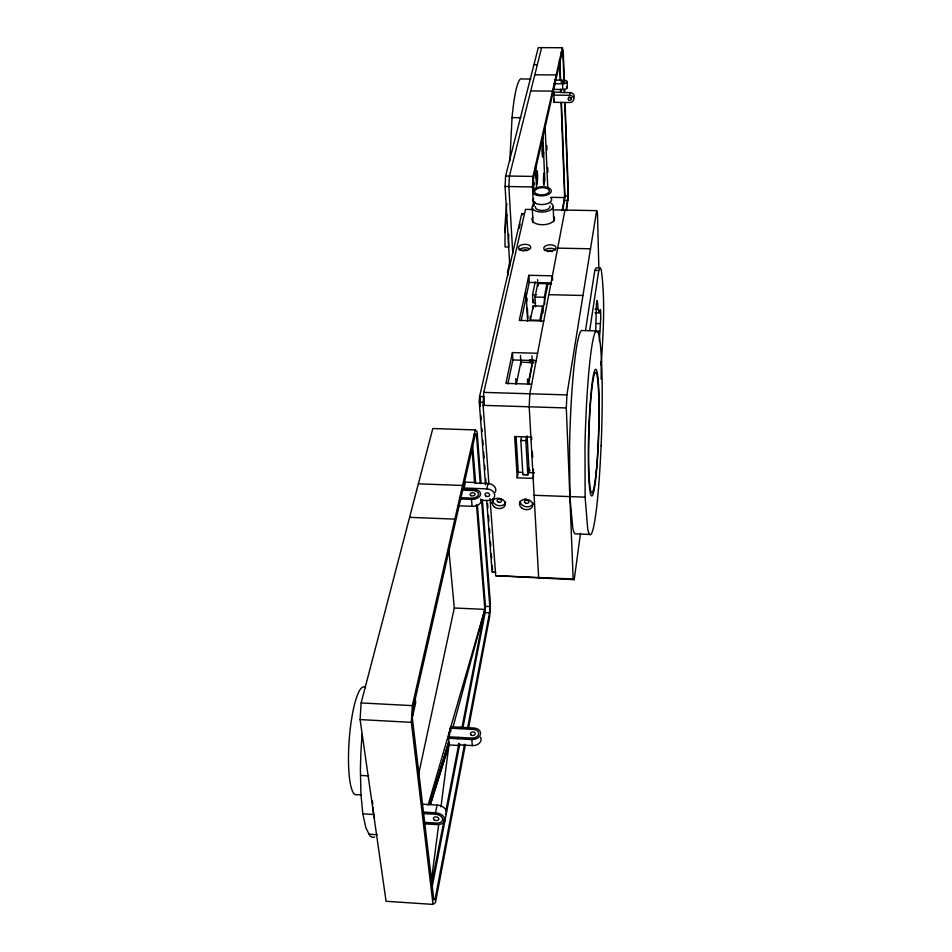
<?xml version="1.0" encoding="UTF-8"?>
<svg xmlns="http://www.w3.org/2000/svg" width="952" height="952" viewBox="0 0 952 952"><rect width="100%" height="100%" fill="white"/><g stroke="black" fill="none" stroke-linecap="round" stroke-linejoin="round"><path stroke-width="1.43" d="M509.832 161.031L512.045 117.608A83.728 10.389 -89.2 0 1 522.065 78.968L530.823 79.052M504.941 232.395L505.31 221.518A44.494 5.76 -88.9 0 1 506.857 203.585M595.738 331.891L596.19 311.851A8.687 0.69 -88.5 0 1 596.726 301.855A8.687 0.69 -88.5 0 1 597.547 302.688L597.987 309.245L599.26 312.839L594.952 312.732M599.308 341.244L600.414 323.632A8.473 0.654 -88.5 0 0 600.736 313.363A8.473 0.654 -88.5 0 0 600.069 309.983L599.26 312.839M601.152 379.134L601.212 361.403M562.775 210.523L564.941 195.993L561.466 102.804M565.976 210.582L568.106 196.052L564.738 102.828M580.506 533.358L574.211 579.673L573.163 579.03L566.309 407.956L566.904 394.901L596.666 210.63L553.267 209.868M533.453 206.179L532.501 186.937L533.025 176.417L562.37 47.755L538.297 47.6L505.607 176.001L505.072 186.485L509.808 265.763M467.575 728.209L489.507 612.838L489.828 606.543L481.533 499.848M488.911 483.842L483.092 405.35L483.783 392.379L525.504 209.38L532.811 209.511M484.068 405.314L484.08 398.079M462.874 727.959L485.139 612.636L485.46 606.353L477.428 505.607M485.508 484.782L479.272 402.22L479.582 396.508L521.767 213.605L524.373 213.653M433.029 904.4L411.359 722.342L412.335 705.634L475.215 429.935L432.803 428.531L361.141 702.945L360.094 719.593L386.072 901.282L433.029 904.4L435.492 902.46L465.397 744.666M601.152 365.151C603.175 333.378 605.52 301.141 601.212 269.487L600.046 267.964L596.107 267.869L594.798 270.404L585.539 330.261M540.593 321.597L547.876 283.946M431.208 882.076L438.682 824.563M440.978 806.868L449.201 742.846M589.728 330.368L598.772 270.487L600.046 267.964M448.344 738.252L450.629 726.745L473.929 728.006A7.747 5.748 -6.5 0 1 480.498 734.182A7.747 5.748 -6.5 0 1 471.775 739.525L448.344 738.252L449.035 744.94L430.411 804.392L449.261 743.488M530.573 359.713L530.074 362.629L534.001 362.736M533.56 476.131L533.168 478.392L517.222 477.821L514.663 436.492L530.883 437.027M521.553 436.73L520.839 440.478L522.874 474.632L527.813 474.81L528.967 468.479M519.53 504.227L520.054 501.383A6.688 5.129 10.3 0 0 526.135 506.726A6.688 5.129 10.3 0 0 533.191 503.215M517.222 477.821L518.281 472.18L516.115 436.825M527.813 474.81L525.849 440.645L526.551 436.897M464.517 744.274L435.1 899.081L433.862 900.033L412.335 718.058L412.823 709.728L475.512 433.731L476.464 434.647L480.26 483.545M468.717 727.138L489.756 616.087L490.411 603.52L482.378 499.883M566.63 210.463L568.403 194.482L565.107 102.828M564.952 210.071L529.836 393.771L529.205 406.79L538.642 577.531L539.927 578.197M431.744 883.706L444.417 818.22M445.833 810.949L458.793 744.012M461.863 728.149L484.877 609.387L476.464 504.453M528.455 384.251L533.203 359.737M562.108 210.63L564.631 197.576L561.061 102.352M431.863 888.513L459.768 744.012M457.852 738.764L458.138 737.324M459.816 728.685L460.102 727.257M530.359 320.05L533.227 305.925L542.592 306.151L539.843 320.288L530.359 320.05L530.157 316.195M544.639 304.164L544.318 297.286L546.96 283.696L537.773 283.482L535.012 297.06L535.512 306.758M528.098 384.251L532.311 362.533L520.827 362.212L516.412 383.906M449.035 744.94L458.507 745.464L458.733 743.369M423.997 823.789L436.813 824.563A8.782 5.76 11.2 0 0 444.834 819.208A8.782 5.76 11.2 0 0 435.492 812.806L437.039 805.094L422.343 804.214M492.101 503.18L492.684 500.347M535.571 302.724L532.965 302.665L532.561 294.668L535.191 281.84M560.692 92.213L554.1 92.154L553.719 102.328L569.879 102.495A3.986 3.594 12.1 0 0 573.723 98.925A3.986 3.594 12.1 0 0 569.629 95.271L570.188 92.594L560.621 92.511L560.573 89.274M507.88 383.834L512.902 359.963L512.45 352.585L537.582 353.275M521.172 320.622L529.205 282.423L528.836 275.295L552.386 275.818L552.577 280.102M480.665 500.24L487.733 500.502A7.497 5.748 11.7 0 0 494.719 494.969A7.497 5.748 11.7 0 0 486.853 488.864L487.971 483.557L474.584 483.057L471.799 446.095M512.45 352.585L505.928 383.37L531.68 384.144M528.836 275.295L519.268 320.419L543.747 321.038M418.416 775.19L454.306 607.995L448.916 550.434M506.821 214.747L506.226 217.461A32.654 4.248 -88.9 0 0 505.06 246.961L508.689 247.032A32.665 4.189 -88.9 0 1 508.725 234.263M553.719 102.328L554.385 99.353M411.776 719.974L415.703 702.635L415.06 697.09M480.308 397.281L480.26 406.433M519.126 228.468L520.125 224.125M509.689 262.431L507.392 272.367L508.201 274.842M541.628 47.624L509.415 176.06L508.868 186.556L512.747 253.101M532.965 302.665L533.715 299.856M452.843 727.721L484.877 609.387L454.306 607.995M428.138 805.023L484.877 609.387M430.018 804.333L448.82 743.429M560.692 52.503L562.918 52.527L563.929 80.634M533.965 64.617L537.368 64.641M534.822 74.78L556.158 74.958M554.837 80.075L563.37 80.146A4.153 1.821 -2.4 0 1 567.106 82.015L567.297 87.679M554.005 83.728L562.572 83.812A4.153 1.821 -2.4 0 0 567.106 82.015M552.957 89.393L562.775 89.488A4.141 1.833 -2.4 0 0 566.547 88.596A4.141 1.833 -2.4 0 0 566.94 86.763M530.776 90.916L552.481 91.118M553.445 95.117L569.629 95.271M512.045 117.608L520.815 117.703M505.607 176.001L533.025 176.417M505.072 186.485L532.501 186.937M564.941 195.993L568.106 196.052M550.922 197.338L564.631 197.576M564.738 200.36L567.904 200.408M557.682 248.127L590.502 248.793M594.798 270.404L598.772 270.487M529.205 282.423L551.505 282.934M547.864 284.065L551.446 284.029M548.78 294.68L582.957 295.489M532.561 294.668L536.595 294.763M535.012 297.06L544.318 297.286M595.095 309.174L597.987 309.245M596.166 323.525L600.414 323.632M595.452 331.129L599.724 331.248M512.902 359.963L536.511 360.63M483.783 392.379L566.904 394.901M479.582 396.508L484.163 396.651M479.272 402.22L483.854 402.363M483.092 405.35L566.309 407.956M474.108 434.564L476.464 434.647M520.839 440.478L525.849 440.645M527.539 470.419L530.169 470.502M518.281 472.18L522.636 472.347M528.455 472.549L534.274 472.763M522.898 474.489L527.836 474.667M474.703 482.474L465.445 482.128L464.112 488.019L486.853 488.864M418.356 483.83L462.553 485.46M462.363 488.888L473.727 489.316A7.961 5.022 -4.9 0 1 480.498 494.647A7.961 5.022 -4.9 0 1 471.526 499.383L460.078 498.955M462.077 490.137L473.43 490.566A5.962 3.76 -4.9 0 1 478.499 494.564A5.962 3.76 -4.9 0 1 471.775 498.122L460.351 497.682M534.096 495.266L585.123 497.17L587.682 528.765A102.09 8.116 -88.2 0 0 601.081 445.584M457.96 505.774L472.097 506.321A7.937 5.034 -4.9 0 0 479.439 504.048A7.937 5.034 -4.9 0 0 480.522 498.991M409.61 517.341L454.877 519.126M589.609 534.441L574.937 533.846A101.995 8.961 -88.2 0 1 572.795 528.17L569.867 496.599L569.558 445.536A101.995 8.961 -88.2 0 1 581.458 330.511L596.095 330.891L598.153 332.557M486.734 500.99L492.089 571.759L494.933 571.878M495.635 572.188L492.089 571.759M490.006 498.658L495.718 575.686L573.163 579.03M574.211 579.673L495.718 575.686M485.46 606.353L489.828 606.543M485.139 612.636L489.507 612.838M361.141 702.945L412.335 705.634M360.094 719.593L411.359 722.342M450.689 731.791L450.344 728.173L473.632 729.434A5.807 4.308 -6.5 0 1 478.558 734.063A5.807 4.308 -6.5 0 1 472.025 738.074L448.582 736.8L448.82 739.216M458.447 744.821L472.335 745.583A7.723 5.76 -6.5 0 0 479.475 743.048A7.723 5.76 -6.5 0 0 480.534 737.276M360.534 775.404L368.745 775.88M361.165 794.896L356.822 794.646A54.074 10.734 -85.8 0 1 349.336 738.169A54.074 10.734 -85.8 0 1 365.425 687.641M422.593 812.044L435.492 812.806M422.771 813.52L435.635 814.281A6.593 4.32 11.2 0 1 442.632 819.089A6.593 4.32 11.2 0 1 436.623 823.099L423.807 822.326M362.117 734.361A95.664 17.945 -86 0 0 360.427 770.477L360.927 794.182L362.819 813.841L373.66 814.495L374.564 818.756M369.162 834.238L377.135 834.726M475.215 429.935L477.107 431.768L481.117 483.592M521.767 213.605L522.327 214.89M596.666 210.63L597.475 213.557L598.832 267.298M562.918 52.527L562.477 50.861L533.191 179.797L533.156 189.484M562.37 47.755L563.239 51.099L564.31 80.658M544.532 173.347L544.473 173.109A6.295 0.702 -89.1 0 0 543.533 177.405A6.295 0.702 -89.1 0 0 543.889 185.2L544.794 180.285L542.83 135.362M362.819 813.841L365.925 828.038L369.995 835.832A95.664 17.945 -86 0 0 374.683 836.903M450.344 728.173L450.784 730.481M449.451 732.469L449.689 734.884M372.363 800.442L372.756 804.666M373.017 807.474L373.66 814.495M471.775 739.525L472.335 745.583M471.526 499.383L472.097 506.321M472.704 446.345L475.655 483.378M480.927 415.262L481.248 419.677M481.914 428.507L482.14 431.446M482.807 440.276L483.14 444.691M483.687 452.045L484.14 457.936M484.687 465.29L485.02 469.705M485.687 478.535L486.02 482.95M487.567 503.548L487.9 507.963M488.459 515.329L488.9 521.208M489.459 528.562L489.792 532.977M490.458 541.807L490.792 546.222M491.339 553.588L491.672 558.003M492.232 565.345L492.553 569.724M515.722 378.598L516.043 384.001M520.447 355.524L520.994 365.116M527.444 378.944L527.741 384.346M527.111 435.873L529.193 472.656M526.801 297.893L526.956 300.856M527.36 308.269L527.92 318.646M526.111 293.216L527.622 321.264M529.693 359.654L529.859 362.605M531.525 436.611L531.68 439.574M532.335 451.427L532.656 457.353M533.31 469.205L533.56 473.656M531.954 355.834L532.382 363.973M533.227 305.925L533.37 308.698M533.322 177.096L533.953 190.102M533.739 201.324L533.953 205.763M537.582 279.686L537.904 286.231M537.487 282.613L537.63 285.481M532.287 207.964L533.025 222.685M542.592 306.151L542.926 313.053M535.536 165.684L536.642 188.722M546.96 283.696L547.15 287.754M545.008 124.819L547.793 188.425M553.183 206.965L553.79 221.685M546.722 145.442L546.912 149.869M547.674 167.588L547.876 172.014M554.1 92.154L554.135 94.855M559.859 59.893L560.633 80.611M560.966 89.488L561.073 92.439M559.478 59.821L560.24 80.432M564.631 89.524L564.726 92.487M564.25 89.512L564.357 92.475M562.572 83.812L562.775 89.488M585.123 497.17L584.992 446.06A102.09 8.116 -88.2 0 1 596.13 330.891M537.856 285.362A8.366 0.952 -88.7 0 1 538.332 283.041M548.031 251.733A2.059 1.071 -2.6 0 1 550.268 250.424A2.059 1.071 -2.6 0 1 551.981 251.816M522.755 250.935A2.047 1.059 -3.1 0 1 524.754 249.912A2.047 1.059 -3.1 0 1 526.813 250.745M528.396 500.335A2.225 1.714 10.3 0 1 525.087 499.169M501.061 499.3A2.225 1.702 11.2 0 1 498.015 498.55M553.552 216.318A11.293 5.688 -2.7 0 1 543.544 224.696A11.293 5.688 -2.7 0 1 532.763 217.318M519.078 250.031A6.152 3.189 -3.1 0 1 529.598 248.805M544.318 250.543A6.164 3.201 -2.6 0 1 549.887 248.305A6.164 3.201 -2.6 0 1 555.67 250.007M505.774 502.18A6.676 5.105 11.2 0 1 497.932 505.512A6.676 5.105 11.2 0 1 492.803 499.015M437.039 805.094A8.746 5.76 11.2 0 1 444.846 808.486A8.746 5.76 11.2 0 1 445.488 814.365M487.971 483.557A7.473 5.736 11.7 0 1 494.6 486.698A7.473 5.736 11.7 0 1 495.016 492.517M570.188 92.594A3.975 3.594 12.1 0 1 573.794 98.044M571.176 97.52A1.654 1.499 12.1 0 1 568.903 96.949M543.211 143.776A6.89 0.773 -89.2 0 0 542.438 145.299L542.283 146.691A6.89 0.773 -89.2 0 0 542.473 156.628A6.89 0.773 -89.2 0 0 543.592 152.368M534.846 203.609A6.45 0.75 -89 0 1 534.988 202.276M534.5 182.689A7.069 0.821 -89.1 0 1 533.679 184.402M536.44 184.438A7.069 0.809 -89.1 0 0 537.559 178.714A7.069 0.809 -89.1 0 0 536.892 170.586L536.678 170.777A7.069 0.809 -89.1 0 0 536.024 175.68M598.153 332.474A102.09 8.116 -88.2 0 1 601.14 445.667M527.967 499.919A2.225 1.702 10.3 0 1 525.813 499.395M550.875 203.204A10.543 5.248 -2.7 0 1 550.018 210.321A10.543 5.248 -2.7 0 1 535.774 211.011A10.543 5.248 -2.7 0 1 534.215 204.002M549.97 205.953A7.366 3.665 -2.7 0 1 542.878 210.451A7.366 3.665 -2.7 0 1 535.381 206.655M550.851 197.766A9.27 4.593 -2.7 0 1 542.616 204.537A9.27 4.593 -2.7 0 1 533.751 198.587M536.428 177.596C536.952 186.449 537.333 169.159 536.428 177.596M542.533 150.261C543.009 158.984 543.39 142.134 542.533 150.261M543.83 179.095C544.306 187.544 544.663 170.872 543.83 179.095M448.701 741.929L429.697 804.285L448.82 741.941M525.195 502.799A2.225 1.714 10.3 0 0 528.86 502.168A2.225 1.714 10.3 0 0 526.028 499.943A2.225 1.714 10.3 0 0 525.195 502.799M520.946 250.174A6.164 3.177 -3.1 0 0 530.716 247.579A6.164 3.177 -3.1 0 0 522.136 244.652A6.164 3.177 -3.1 0 0 520.946 250.174M521.684 507.952A6.712 5.129 10.3 0 0 532.692 506.071A6.712 5.129 10.3 0 0 524.183 499.395A6.712 5.129 10.3 0 0 521.684 507.952M497.813 501.752A2.225 1.702 11.2 0 0 501.454 501.121A2.225 1.702 11.2 0 0 498.61 498.907A2.225 1.702 11.2 0 0 497.813 501.752M546.305 250.697A6.176 3.189 -2.6 0 0 556.039 248.103A6.176 3.189 -2.6 0 0 547.376 245.152A6.176 3.189 -2.6 0 0 546.305 250.697M494.29 506.892A6.688 5.117 11.2 0 0 505.226 505.024A6.688 5.117 11.2 0 0 496.682 498.36A6.688 5.117 11.2 0 0 494.29 506.892M485.782 495.921A2.344 1.797 11.7 0 0 489.602 495.254A2.344 1.797 11.7 0 0 486.591 492.922A2.344 1.797 11.7 0 0 485.782 495.921M434.362 819.886A2.749 1.797 11.2 0 0 438.801 819.339A2.749 1.797 11.2 0 0 435.231 816.887A2.749 1.797 11.2 0 0 434.362 819.886M471.073 495.647A2.487 1.571 -4.9 0 0 475.06 494.421A2.487 1.571 -4.9 0 0 471.668 492.922A2.487 1.571 -4.9 0 0 471.073 495.647M471.347 735.241A2.416 1.797 -6.5 0 0 475.215 733.873A2.416 1.797 -6.5 0 0 471.918 732.124A2.416 1.797 -6.5 0 0 471.347 735.241M561.966 82.634A1.725 0.762 -2.4 0 0 564.691 81.991A1.725 0.762 -2.4 0 0 562.251 81.313A1.725 0.762 -2.4 0 0 561.966 82.634M568.618 99.936A1.654 1.499 12.1 0 0 571.367 99.294A1.654 1.499 12.1 0 0 569.272 97.425A1.654 1.499 12.1 0 0 568.618 99.936M596.238 470.966A60.095 4.772 -88.2 0 0 596.428 373.374A60.095 4.772 -88.2 0 0 588.633 453.378A60.095 4.772 -88.2 0 0 596.238 470.966M596.345 473.108A63.296 5.022 -88.2 0 0 596.559 370.245A63.296 5.022 -88.2 0 0 588.348 454.39A63.296 5.022 -88.2 0 0 596.345 473.108M536.547 195.196A9.306 4.57 -2.7 0 0 551.244 191.423A9.306 4.57 -2.7 0 0 538.189 187.258A9.306 4.57 -2.7 0 0 536.547 195.196M537.642 194.386A7.414 3.629 -2.7 0 0 549.352 191.388A7.414 3.629 -2.7 0 0 538.963 188.079A7.414 3.629 -2.7 0 0 537.642 194.386"/></g></svg>
